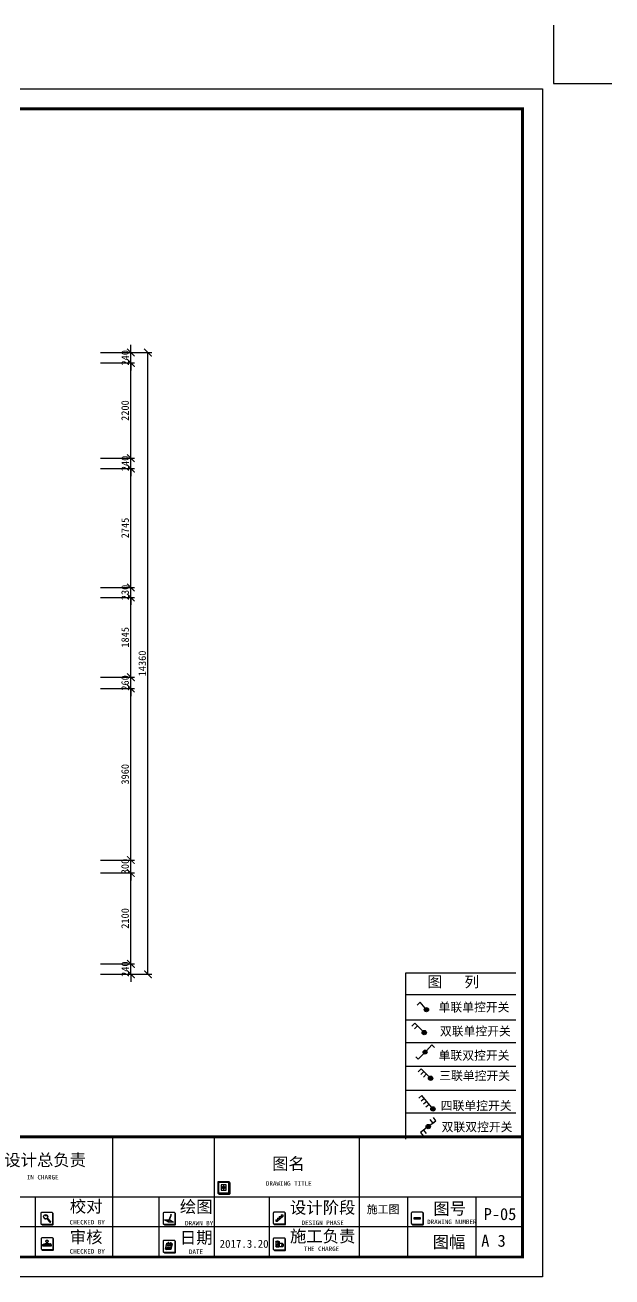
# Model space of a CAD drawing. Header units: millimetres. Extents: x -1705246 to 222838, y -3231245 to 126310.
# Drawn here: x 125242 to 138804, y -10165 to 18750 of the extents above; entities that cross this region are included whole.
import ezdxf

# ---------------------------------------------------------------- set-up
doc = ezdxf.new("R2010")
doc.units = ezdxf.units.MM
doc.header["$PDMODE"] = 35
for name, color, linetype in [('0-01图框模板说明', 2, 'Continuous'), ('0-02图框细线', 136, 'Continuous'), ('中', 33, 'Continuous')]:
    doc.layers.add(name, color=color, linetype=linetype)
doc.layers.add('Z not print', color=8, linetype='Continuous', plot=False)
doc.styles.get("Standard").update_dxf_attribs({"font": ''})
doc.styles.get('Standard').set_extended_font_data('SimSun')
doc.dimstyles.new('ISO-25', dxfattribs={"dimscale": 70, "dimtxt": 2.5, "dimasz": 2.5, "dimexe": 1.25, "dimexo": 0.625, "dimtad": 1, "dimdec": 0, "dimtxsty": 'Standard', "dimblk": 'ARCHTICK', "dimcen": 2.5, "dimclrd": 251, "dimclre": 251, "dimclrt": 3, "dimadec": 0, "dimazin": 0, "dimtfac": 1, "dimtdec": 0, "dimtix": 1, "dimtmove": 2, "dimatfit": 3, "dimfxl": 1, "dimarcsym": 0})

# ---------------------------------------------------------------- blocks, each defined once
blk = doc.blocks.new('_ArchTick')
at = {"color": 0, "linetype": 'ByBlock', "const_width": 0.15}
blk.add_lwpolyline([(-0.5, -0.5), (0.5, 0.5)], dxfattribs=at)
blk = doc.blocks.new('*D938')
at = {"color": 251, "lineweight": -2}
for p, q in [((127687, -2935), (127687, -2760)), ((126988, -2935), (127774, -2935)), ((126988, -3175), (127774, -3175)), ((127687, -3175), (127687, -2935)), ((127687, -3175), (127687, -3350))]:
    blk.add_line(p, q, dxfattribs=at)
at = {"layer": 'Defpoints', "color": 0}
for p in [(126944, -2935), (126944, -3175), (127687, -2935)]:
    blk.add_point(p, dxfattribs=at)
at = {"color": 251, "lineweight": -2, "xscale": 175, "yscale": 175, "zscale": 175}
for p, rotation in [((127687, -2935), 270), ((127687, -3175), 90)]:
    blk.add_blockref('_ArchTick', p, dxfattribs=dict(at, rotation=rotation))
at = {"color": 3, "insert": (127555, -3055), "char_height": 175, "attachment_point": 5, "rotation": 90}
blk.add_mtext('240', dxfattribs=at)
blk = doc.blocks.new('*D939')
at = {"color": 251, "lineweight": -2}
for p, q in [((126988, -835), (127774, -835)), ((127687, -2935), (127687, -835)), ((126988, -2935), (127774, -2935))]:
    blk.add_line(p, q, dxfattribs=at)
at = {"layer": 'Defpoints', "color": 0}
for p in [(126944, -835), (127687, -835), (126944, -2935)]:
    blk.add_point(p, dxfattribs=at)
at = {"color": 251, "lineweight": -2, "xscale": 175, "yscale": 175, "zscale": 175}
for p, rotation in [((127687, -835), 90), ((127687, -2935), 270)]:
    blk.add_blockref('_ArchTick', p, dxfattribs=dict(at, rotation=rotation))
at = {"color": 3, "insert": (127555, -1885), "char_height": 175, "attachment_point": 5, "rotation": 90}
blk.add_mtext('2100', dxfattribs=at)
blk = doc.blocks.new('*D940')
at = {"color": 251, "lineweight": -2}
for p, q in [((126988, -535), (127774, -535)), ((127687, -535), (127687, -360)), ((127687, -835), (127687, -535)), ((126988, -835), (127774, -835)), ((127687, -835), (127687, -1010))]:
    blk.add_line(p, q, dxfattribs=at)
at = {"layer": 'Defpoints', "color": 0}
for p in [(126944, -535), (127687, -535), (126944, -835)]:
    blk.add_point(p, dxfattribs=at)
at = {"color": 251, "lineweight": -2, "xscale": 175, "yscale": 175, "zscale": 175}
for p, rotation in [((127687, -535), 270), ((127687, -835), 90)]:
    blk.add_blockref('_ArchTick', p, dxfattribs=dict(at, rotation=rotation))
at = {"color": 3, "insert": (127555, -685), "char_height": 175, "attachment_point": 5, "rotation": 90}
blk.add_mtext('300', dxfattribs=at)
blk = doc.blocks.new('*D941')
at = {"color": 251, "lineweight": -2}
for p, q in [((126988, 3425), (127774, 3425)), ((127687, -535), (127687, 3425)), ((126988, -535), (127774, -535))]:
    blk.add_line(p, q, dxfattribs=at)
at = {"layer": 'Defpoints', "color": 0}
for p in [(126944, 3425), (127687, 3425), (126944, -535)]:
    blk.add_point(p, dxfattribs=at)
at = {"color": 251, "lineweight": -2, "xscale": 175, "yscale": 175, "zscale": 175}
for p, rotation in [((127687, 3425), 90), ((127687, -535), 270)]:
    blk.add_blockref('_ArchTick', p, dxfattribs=dict(at, rotation=rotation))
at = {"color": 3, "insert": (127555, 1445), "char_height": 175, "attachment_point": 5, "rotation": 90}
blk.add_mtext('3960', dxfattribs=at)
blk = doc.blocks.new('*D942')
at = {"color": 251, "lineweight": -2}
for p, q in [((127687, 3685), (127687, 3860)), ((126988, 3685), (127774, 3685)), ((127687, 3425), (127687, 3685)), ((126988, 3425), (127774, 3425)), ((127687, 3425), (127687, 3250))]:
    blk.add_line(p, q, dxfattribs=at)
at = {"layer": 'Defpoints', "color": 0}
for p in [(126944, 3685), (127687, 3685), (126944, 3425)]:
    blk.add_point(p, dxfattribs=at)
at = {"color": 251, "lineweight": -2, "xscale": 175, "yscale": 175, "zscale": 175}
for p, rotation in [((127687, 3685), 270), ((127687, 3425), 90)]:
    blk.add_blockref('_ArchTick', p, dxfattribs=dict(at, rotation=rotation))
at = {"color": 3, "insert": (127555, 3555), "char_height": 175, "attachment_point": 5, "rotation": 90}
blk.add_mtext('260', dxfattribs=at)
blk = doc.blocks.new('*D943')
at = {"color": 251, "lineweight": -2}
for p, q in [((126988, 5530), (127774, 5530)), ((127687, 3685), (127687, 5530)), ((126988, 3685), (127774, 3685))]:
    blk.add_line(p, q, dxfattribs=at)
at = {"layer": 'Defpoints', "color": 0}
for p in [(126944, 5530), (127687, 5530), (126944, 3685)]:
    blk.add_point(p, dxfattribs=at)
at = {"color": 251, "lineweight": -2, "xscale": 175, "yscale": 175, "zscale": 175}
for p, rotation in [((127687, 5530), 90), ((127687, 3685), 270)]:
    blk.add_blockref('_ArchTick', p, dxfattribs=dict(at, rotation=rotation))
at = {"color": 3, "insert": (127555, 4608), "char_height": 175, "attachment_point": 5, "rotation": 90}
blk.add_mtext('1845', dxfattribs=at)
blk = doc.blocks.new('*D944')
at = {"color": 251, "lineweight": -2}
for p, q in [((127687, 5760), (127687, 5935)), ((126988, 5760), (127774, 5760)), ((126988, 5530), (127774, 5530)), ((127687, 5530), (127687, 5760)), ((127687, 5530), (127687, 5355))]:
    blk.add_line(p, q, dxfattribs=at)
at = {"layer": 'Defpoints', "color": 0}
for p in [(126944, 5760), (126944, 5530), (127687, 5760)]:
    blk.add_point(p, dxfattribs=at)
at = {"color": 251, "lineweight": -2, "xscale": 175, "yscale": 175, "zscale": 175}
for p, rotation in [((127687, 5760), 270), ((127687, 5530), 90)]:
    blk.add_blockref('_ArchTick', p, dxfattribs=dict(at, rotation=rotation))
at = {"color": 3, "insert": (127555, 5645), "char_height": 175, "attachment_point": 5, "rotation": 90}
blk.add_mtext('230', dxfattribs=at)
blk = doc.blocks.new('*D945')
at = {"color": 251, "lineweight": -2}
for p, q in [((126988, 8505), (127774, 8505)), ((127687, 5760), (127687, 8505)), ((126988, 5760), (127774, 5760))]:
    blk.add_line(p, q, dxfattribs=at)
at = {"layer": 'Defpoints', "color": 0}
for p in [(126944, 8505), (127687, 8505), (126944, 5760)]:
    blk.add_point(p, dxfattribs=at)
at = {"color": 251, "lineweight": -2, "xscale": 175, "yscale": 175, "zscale": 175}
for p, rotation in [((127687, 8505), 90), ((127687, 5760), 270)]:
    blk.add_blockref('_ArchTick', p, dxfattribs=dict(at, rotation=rotation))
at = {"color": 3, "insert": (127555, 7133), "char_height": 175, "attachment_point": 5, "rotation": 90}
blk.add_mtext('2745', dxfattribs=at)
blk = doc.blocks.new('*D946')
at = {"color": 251, "lineweight": -2}
for p, q in [((126988, 8745), (127774, 8745)), ((127687, 8745), (127687, 8920)), ((127687, 8505), (127687, 8745)), ((126988, 8505), (127774, 8505)), ((127687, 8505), (127687, 8330))]:
    blk.add_line(p, q, dxfattribs=at)
at = {"layer": 'Defpoints', "color": 0}
for p in [(126944, 8745), (127687, 8745), (126944, 8505)]:
    blk.add_point(p, dxfattribs=at)
at = {"color": 251, "lineweight": -2, "xscale": 175, "yscale": 175, "zscale": 175}
for p, rotation in [((127687, 8745), 270), ((127687, 8505), 90)]:
    blk.add_blockref('_ArchTick', p, dxfattribs=dict(at, rotation=rotation))
at = {"color": 3, "insert": (127555, 8625), "char_height": 175, "attachment_point": 5, "rotation": 90}
blk.add_mtext('240', dxfattribs=at)
blk = doc.blocks.new('*D947')
at = {"color": 251, "lineweight": -2}
for p, q in [((126988, 10945), (127774, 10945)), ((127687, 8745), (127687, 10945)), ((126988, 8745), (127774, 8745))]:
    blk.add_line(p, q, dxfattribs=at)
at = {"layer": 'Defpoints', "color": 0}
for p in [(126944, 10945), (127687, 10945), (126944, 8745)]:
    blk.add_point(p, dxfattribs=at)
at = {"color": 251, "lineweight": -2, "xscale": 175, "yscale": 175, "zscale": 175}
for p, rotation in [((127687, 10945), 90), ((127687, 8745), 270)]:
    blk.add_blockref('_ArchTick', p, dxfattribs=dict(at, rotation=rotation))
at = {"color": 3, "insert": (127555, 9845), "char_height": 175, "attachment_point": 5, "rotation": 90}
blk.add_mtext('2200', dxfattribs=at)
blk = doc.blocks.new('*D948')
at = {"color": 251, "lineweight": -2}
for p, q in [((127687, 11185), (127687, 11360)), ((126988, 11185), (127774, 11185)), ((127687, 10945), (127687, 11185)), ((126988, 10945), (127774, 10945)), ((127687, 10945), (127687, 10770))]:
    blk.add_line(p, q, dxfattribs=at)
at = {"layer": 'Defpoints', "color": 0}
for p in [(126944, 11185), (127687, 11185), (126944, 10945)]:
    blk.add_point(p, dxfattribs=at)
at = {"color": 251, "lineweight": -2, "xscale": 175, "yscale": 175, "zscale": 175}
for p, rotation in [((127687, 11185), 270), ((127687, 10945), 90)]:
    blk.add_blockref('_ArchTick', p, dxfattribs=dict(at, rotation=rotation))
at = {"color": 3, "insert": (127555, 11065), "char_height": 175, "attachment_point": 5, "rotation": 90}
blk.add_mtext('240', dxfattribs=at)
blk = doc.blocks.new('*D969')
at = {"color": 251, "lineweight": -2}
for p, q in [((127730, 11185), (128170, 11185)), ((128082, -3175), (128082, 11185)), ((127730, -3175), (128170, -3175))]:
    blk.add_line(p, q, dxfattribs=at)
at = {"layer": 'Defpoints', "color": 0}
for p in [(127687, 11185), (128082, 11185), (127687, -3175)]:
    blk.add_point(p, dxfattribs=at)
at = {"color": 251, "lineweight": -2, "xscale": 175, "yscale": 175, "zscale": 175}
for p, rotation in [((128082, 11185), 90), ((128082, -3175), 270)]:
    blk.add_blockref('_ArchTick', p, dxfattribs=dict(at, rotation=rotation))
at = {"color": 3, "insert": (127951, 4005), "char_height": 175, "attachment_point": 5, "rotation": 90}
blk.add_mtext('14360', dxfattribs=at)
blk = doc.blocks.new('A$C6D176DAC')
at = {"layer": '中', "linetype": 'Continuous'}
blk.add_hatch(color=256, dxfattribs=at).paths.add_polyline_path([(267, 50, 1), (167, 50, 1)])
for p, q in [((74, 222), (0, 157)), ((185, 88), (74, 222))]:
    blk.add_line(p, q, dxfattribs=at)
blk.add_circle((217, 50), 50, dxfattribs=at)
blk = doc.blocks.new('A$C673F7280')
at = {"layer": '中', "linetype": 'Continuous'}
blk.add_hatch(color=256, dxfattribs=at).paths.add_polyline_path([(337, 50, 1), (237, 50, 1)])
for p, q in [((68, 270), (0, 200)), ((128, 207), (61, 136)), ((130, 207), (68, 270)), ((251, 84), (128, 207))]:
    blk.add_line(p, q, dxfattribs=at)
blk.add_circle((287, 50), 50, dxfattribs=at)
blk = doc.blocks.new('A$C6AFD6C38')
at = {"layer": '中'}
blk.add_hatch(color=256, dxfattribs=at).paths.add_polyline_path([(170, 165, 1), (263, 165, 1)])
at = {"layer": '中', "linetype": 'Continuous'}
for p, q in [((247, 196), (376, 330)), ((376, 330), (433, 274)), ((58, 0), (0, 55)), ((189, 137), (58, 0))]:
    blk.add_line(p, q, dxfattribs=at)
at = {"layer": '中'}
blk.add_circle((217, 165), 46.6, dxfattribs=at)
blk = doc.blocks.new('A$C3C24567B')
at = {"layer": '中', "linetype": 'Continuous'}
blk.add_hatch(color=256, dxfattribs=at).paths.add_polyline_path([(337, 50, 1), (237, 50, 1)])
for p, q in [((68, 270), (0, 200)), ((128, 207), (61, 136)), ((130, 207), (68, 270)), ((188, 145), (121, 73)), ((251, 84), (128, 207))]:
    blk.add_line(p, q, dxfattribs=at)
blk.add_circle((287, 50), 50, dxfattribs=at)
blk = doc.blocks.new('566565765')
at = {"layer": '中', "linetype": 'Continuous'}
for points in [[(3451069, -1364762, 1), (3450969, -1364762, 1)], [(3450969, -1364762, 1), (3451069, -1364762, 1)]]:
    blk.add_hatch(color=256, dxfattribs=at).paths.add_polyline_path(points)
for p, q in [((3450862, -1364604), (3450794, -1364673)), ((3450922, -1364666), (3450854, -1364738)), ((3450983, -1364727), (3450860, -1364604)), ((3450923, -1364667), (3450862, -1364604)), ((3451056, -1364796), (3451178, -1364919)), ((3451117, -1364858), (3451185, -1364786)), ((3451178, -1364919), (3451246, -1364847))]:
    blk.add_line(p, q, dxfattribs=at)
blk.add_circle((3451019, -1364762), 50, dxfattribs=at)
blk.add_circle((3451019, -1364762), 50, dxfattribs=at)

msp = doc.modelspace()

# ---------------------------------------------------------------- hatches: boundary and pattern name
msp.add_hatch(color=256).paths.add_polyline_path([(134716.8, -6283, 1), (134616.8, -6283, 1)])
at = {"layer": '0-01图框模板说明'}
for points in [[(129967.2, -8219.1, -0.4142136), (129949, -8237.2), (129712.7, -8237.2, -0.071272), (129707.5, -8236.5, 0.3481434), (129725.2, -8250.5), (129961.6, -8250.5, 0.4142136), (129979.8, -8232.3), (129979.8, -7996, 0.3331076), (129966.7, -7978.5, -0.0577433), (129967.2, -7982.7)], [(125881.1, -8929.7, -0.4142136), (125862.9, -8947.9), (125626.6, -8947.9, -0.071272), (125621.5, -8947.1, 0.3481434), (125639.2, -8961.2), (125875.5, -8961.2, 0.4142136), (125893.7, -8943), (125893.7, -8706.6, 0.3331076), (125880.6, -8689.2, -0.0577433), (125881.1, -8693.3)], [(128708, -8929.7, -0.4142136), (128689.9, -8947.9), (128453.5, -8947.9, -0.071272), (128448.4, -8947.1, 0.3481434), (128466.1, -8961.2), (128702.5, -8961.2, 0.4142136), (128720.6, -8943), (128720.6, -8706.6, 0.3331076), (128707.6, -8689.2, -0.0577433), (128708, -8693.3)], [(131251.3, -8923.7, -0.4142136), (131233.1, -8941.9), (130996.7, -8941.9, -0.071272), (130991.6, -8941.2, 0.3481434), (131009.3, -8955.2), (131245.7, -8955.2, 0.4142136), (131263.9, -8937), (131263.9, -8700.6, 0.3331076), (131250.8, -8683.2, -0.0577433), (131251.3, -8687.4)], [(134439.1, -8926.4, -0.4142136), (134420.9, -8944.5), (134184.6, -8944.5, -0.071272), (134179.5, -8943.8, 0.3481434), (134197.2, -8957.8), (134433.5, -8957.8, 0.4142136), (134451.7, -8939.6), (134451.7, -8703.3, 0.3331076), (134438.6, -8685.8, -0.0577433), (134439.1, -8690)], [(134231.6, -8793.8), (134368.3, -8793.8), (134368.3, -8827.2), (134231.6, -8827.2)], [(125890.1, -9515.3, -0.4142136), (125871.9, -9533.5), (125635.5, -9533.5, -0.071272), (125630.4, -9532.8, 0.3481434), (125648.1, -9546.8), (125884.5, -9546.8, 0.4142136), (125902.7, -9528.6), (125902.7, -9292.2, 0.3331076), (125889.6, -9274.8, -0.0577433), (125890.1, -9279)], [(128708, -9576, -0.4142136), (128689.9, -9594.2), (128453.5, -9594.2, -0.071272), (128448.4, -9593.4, 0.3481434), (128466.1, -9607.5), (128702.5, -9607.5, 0.4142136), (128720.6, -9589.3), (128720.6, -9352.9, 0.3331076), (128707.6, -9335.5, -0.0577433), (128708, -9339.6)], [(131251.3, -9521.9, -0.4142136), (131233.1, -9540), (130996.7, -9540, -0.071272), (130991.6, -9539.3, 0.3481434), (131009.3, -9553.3), (131245.7, -9553.3, 0.4142136), (131263.9, -9535.1), (131263.9, -9298.8, 0.3331076), (131250.8, -9281.3, -0.0577433), (131251.3, -9285.5)]]:
    msp.add_hatch(color=8, dxfattribs=at).paths.add_polyline_path(points)
h = msp.add_hatch(color=8, dxfattribs=at)
h.paths.add_polyline_path([(129830.8, -8079.1), (129807.3, -8079.1), (129807.3, -8100.9), (129830.8, -8100.9)])
h.paths.add_polyline_path([(129830.8, -8100.9), (129854.4, -8100.9), (129854.4, -8079.1), (129830.8, -8079.1)])
h.paths.add_polyline_path([(129830.8, -8100.9), (129830.8, -8122.7), (129854.4, -8122.7), (129854.4, -8100.9)])
h.paths.add_polyline_path([(129830.8, -8100.9), (129807.3, -8100.9), (129807.3, -8122.7), (129830.8, -8122.7)])

# ---------------------------------------------------------------- linework, layer by layer
for p, q in [((134041.2, -3141.5), (136584.6, -3141.5)), ((134041.2, -6981.4), (134041.2, -3141.5)), ((134041.2, -3641.5), (136584.6, -3641.5)), ((136584.6, -4235.3), (134041.2, -4235.3)), ((136584.6, -4755.3), (134041.2, -4755.3)), ((136584.6, -5305.3), (134041.2, -5305.3)), ((136584.6, -5855.3), (134041.2, -5855.3)), ((134412.9, -5975.9), (134338.9, -6038.9)), ((134468.4, -6044.3), (134394.4, -6107.3)), ((134523.9, -6112.7), (134412.9, -5975.9)), ((134522.7, -6111.9), (134449, -6177.2)), ((134577, -6179.5), (134503.3, -6244.8)), ((134633.8, -6245.4), (134522.7, -6111.9)), ((136584.6, -6385.3), (134041.2, -6385.3))]:
    msp.add_line(p, q)
msp.add_circle((134666.8, -6283), 50)
at = {"layer": '0-01图框模板说明', "color": 8}
for p, q in [((129830.8, -8040.2), (129830.8, -8161.5)), ((129770.2, -8100.9), (129891.5, -8100.9)), ((125741.6, -8815.7), (125819.5, -8905.1)), ((125756.5, -8802.6), (125834.1, -8891.6)), ((128561, -8878.6), (128559.9, -8881.5)), ((128559.9, -8881.5), (128560.3, -8883.5)), ((128562, -8879), (128560.3, -8883.5)), ((128561.9, -8882.2), (128560.3, -8883.5)), ((128562.9, -8879.3), (128561.9, -8882.2)), ((131035, -8841.9), (131035, -8880.3)), ((131035, -8841.9), (131076.2, -8841.9)), ((131035, -8880.3), (131077.7, -8880.3)), ((131076.2, -8803.5), (131117.4, -8803.5)), ((131076.2, -8803.5), (131076.2, -8841.9)), ((131199.9, -8771.7), (131077.7, -8880.3)), ((131117.4, -8765.1), (131117.4, -8803.5)), ((131117.4, -8765.1), (131158.6, -8765.1)), ((131158.6, -8729.4), (131199.9, -8729.4)), ((131158.6, -8729.4), (131158.6, -8765.1)), ((131199.9, -8729.4), (131199.9, -8771.7)), ((125654.5, -9418.9), (125682, -9399.7)), ((125684.6, -9399), (125712.7, -9399)), ((125744.1, -9383.9), (125744.1, -9378.3)), ((125754.2, -9383.3), (125754.2, -9378.3)), ((125789, -9399), (125818.6, -9399)), ((125846.4, -9418.9), (125821.4, -9399.8)), ((128489.6, -9519.4), (128505.4, -9533.2)), ((128598.8, -9523), (128493.9, -9523)), ((128602.9, -9526.5), (128498, -9526.5)), ((128606.9, -9529.9), (128502, -9529.9)), ((128610.2, -9533.2), (128505.4, -9533.2)), ((128629.3, -9391.7), (128598.8, -9523)), ((128633.4, -9395.3), (128602.9, -9526.5)), ((128637.4, -9398.6), (128606.9, -9529.9)), ((128640.8, -9401.9), (128610.2, -9533.2)), ((128625.1, -9388.2), (128640.8, -9401.9)), ((131036.2, -9349.5), (131036.2, -9461.3)), ((131193.1, -9394.1), (131081.3, -9394.1)), ((131193.1, -9468.2), (131081.3, -9468.2)), ((131110.3, -9349.5), (131110.3, -9461.3))]:
    msp.add_line(p, q, dxfattribs=at)
at = {"layer": '0-01图框模板说明', "color": 2, "const_width": 66.9}
msp.add_lwpolyline([(136737.2, 16815.6), (136737.2, -9703.2), (98853.2, -9703.2), (98853.2, 16815.6)], close=True, dxfattribs=at)
msp.add_lwpolyline([(136737.2, -6931.2), (98848, -6931.2)], dxfattribs=at)
at = {"layer": '0-01图框模板说明', "color": 8}
for points in [[(129712.7, -8237.2), (129949, -8237.2, 0.4142136), (129967.2, -8219.1), (129967.2, -7982.7, 0.4142136), (129949, -7964.5), (129712.7, -7964.5, 0.4142136), (129694.5, -7982.7), (129694.5, -8219.1, 0.4142136)], [(130996.7, -8941.9), (131233.1, -8941.9, 0.4142136), (131251.3, -8923.7), (131251.3, -8687.4, 0.4142136), (131233.1, -8669.2), (130996.7, -8669.2, 0.4142136), (130978.5, -8687.4), (130978.5, -8923.7, 0.4142136)], [(134184.6, -8944.5), (134420.9, -8944.5, 0.4142136), (134439.1, -8926.4), (134439.1, -8690, 0.4142136), (134420.9, -8671.8), (134184.6, -8671.8, 0.4142136), (134166.4, -8690), (134166.4, -8926.4, 0.4142136)], [(125626.6, -8947.9), (125862.9, -8947.9, 0.4142136), (125881.1, -8929.7), (125881.1, -8693.3, 0.4142136), (125862.9, -8675.2), (125626.6, -8675.2, 0.4142136), (125608.4, -8693.3), (125608.4, -8929.7, 0.4142136)], [(128453.5, -8947.9), (128689.9, -8947.9, 0.4142136), (128708, -8929.7), (128708, -8693.3, 0.4142136), (128689.9, -8675.2), (128453.5, -8675.2, 0.4142136), (128435.3, -8693.3), (128435.3, -8929.7, 0.4142136)], [(128621.2, -8732.6), (128611.2, -8728.9), (128611.7, -8727.5, -0.4519616), (128617.5, -8725.1), (128618.9, -8725.6, -0.4184348), (128621.7, -8731.1)], [(125635.5, -9533.5), (125871.9, -9533.5, 0.4142136), (125890.1, -9515.3), (125890.1, -9279, 0.4142136), (125871.9, -9260.8), (125635.5, -9260.8, 0.4142136), (125617.4, -9279), (125617.4, -9515.3, 0.4142136)], [(125658.2, -9417.3), (125842.7, -9417.3, -0.4142136), (125848, -9422.6), (125848, -9446.5, -0.4142136), (125842.7, -9451.8), (125658.2, -9451.8, -0.4142136), (125652.9, -9446.5), (125652.9, -9422.6, -0.4142136)], [(128453.5, -9594.2), (128689.9, -9594.2, 0.4142136), (128708, -9576), (128708, -9339.6, 0.4142136), (128689.9, -9321.5), (128453.5, -9321.5, 0.4142136), (128435.3, -9339.6), (128435.3, -9576, 0.4142136)], [(130996.7, -9540), (131233.1, -9540, 0.4142136), (131251.3, -9521.9), (131251.3, -9285.5, 0.4142136), (131233.1, -9267.3), (130996.7, -9267.3, 0.4142136), (130978.5, -9285.5), (130978.5, -9521.9, 0.4142136)]]:
    msp.add_lwpolyline(points, format="xyb", close=True, dxfattribs=at)
for points in [[(129707.5, -8236.5, 0.3481435), (129725.2, -8250.5), (129961.6, -8250.5, 0.4142136), (129979.8, -8232.3), (129979.8, -7996, 0.3331075), (129966.7, -7978.5)], [(125621.5, -8947.1, 0.3481435), (125639.2, -8961.2), (125875.5, -8961.2, 0.4142136), (125893.7, -8943), (125893.7, -8706.6, 0.3331075), (125880.6, -8689.2)], [(128448.4, -8947.1, 0.3481435), (128466.1, -8961.2), (128702.5, -8961.2, 0.4142136), (128720.6, -8943), (128720.6, -8706.6, 0.3331075), (128707.6, -8689.2)], [(130991.6, -8941.2, 0.3481435), (131009.3, -8955.2), (131245.7, -8955.2, 0.4142136), (131263.9, -8937), (131263.9, -8700.6, 0.3331075), (131250.8, -8683.2)], [(134179.5, -8943.8, 0.3481435), (134197.2, -8957.8), (134433.5, -8957.8, 0.4142136), (134451.7, -8939.6), (134451.7, -8703.3, 0.3331075), (134438.6, -8685.8)], [(125630.4, -9532.8, 0.3481435), (125648.1, -9546.8), (125884.5, -9546.8, 0.4142136), (125902.7, -9528.6), (125902.7, -9292.2, 0.3331075), (125889.6, -9274.8)], [(128448.4, -9593.4, 0.3481435), (128466.1, -9607.5), (128702.5, -9607.5, 0.4142136), (128720.6, -9589.3), (128720.6, -9352.9, 0.3331075), (128707.6, -9335.5)], [(130991.6, -9539.3, 0.3481435), (131009.3, -9553.3), (131245.7, -9553.3, 0.4142136), (131263.9, -9535.1), (131263.9, -9298.8, 0.3331075), (131250.8, -9281.3)]]:
    msp.add_lwpolyline(points, format="xyb", dxfattribs=at)
for points in [[(129713.4, -8218.3), (129948.3, -8218.3), (129948.3, -7983.4), (129713.4, -7983.4)], [(129770.2, -8161.5), (129891.5, -8161.5), (129891.5, -8040.2), (129770.2, -8040.2)], [(129807.3, -8079.1), (129854.4, -8079.1), (129854.4, -8122.7), (129807.3, -8122.7)], [(128562.9, -8879.3), (128561, -8878.6), (128564.8, -8856.5), (128574.7, -8860.1)], [(128617.8, -8741.8), (128607.9, -8738.2), (128564.8, -8856.5), (128574.7, -8860.1)], [(128621.4, -8732.6), (128610.9, -8728.8), (128607.6, -8738.1), (128618, -8741.9)], [(134231.6, -8793.8), (134368.3, -8793.8), (134368.3, -8827.2), (134231.6, -8827.2)], [(125708.7, -9401.5), (125792.6, -9401.5), (125792.6, -9411.6), (125708.7, -9411.6)], [(128515.9, -9488.5), (128526.2, -9488.5), (128523.7, -9496.7), (128513.4, -9496.7)], [(128536.3, -9488.5), (128546.6, -9488.5), (128544.1, -9496.7), (128533.8, -9496.7)], [(128544.4, -9419.9), (128587.5, -9419.9), (128577.2, -9454.1), (128534.1, -9454.1)], [(128555.9, -9488.5), (128566.3, -9488.5), (128563.8, -9496.7), (128553.5, -9496.7)], [(128575.9, -9488.5), (128586.3, -9488.5), (128583.8, -9496.7), (128573.5, -9496.7)]]:
    msp.add_lwpolyline(points, close=True, dxfattribs=at)
for points in [[(128580.4, -8844.5), (128584.4, -8844.5), (128673.8, -8903.3), (128553.8, -8903.3), (128464.4, -8844.5), (128569.2, -8844.5)], [(125763.8, -9393.3), (125780.6, -9393.3), (125792.6, -9401.5), (125708.7, -9401.5), (125721.9, -9393.3), (125734.9, -9393.3)], [(128543.4, -9388.2), (128625.1, -9388.2), (128594.5, -9519.4), (128489.6, -9519.4), (128520.2, -9388.2), (128538.7, -9388.2)]]:
    msp.add_lwpolyline(points, dxfattribs=at)
for centre, radius in [((125718.1, -8771.9), 49.2), ((128596.7, -9402.7), 3.69)]:
    msp.add_circle(centre, radius, dxfattribs=at)
for centre, radius, start, end in [((125719.1, -8776.1), 49.2, 191.50537, 300.50305), ((125715.9, -8771.2), 24.6, 22.4479, 114.91738), ((125709.8, -8759.7), 11.5, 340.03412, 111.51774), ((125719.1, -8776.1), 49.2, 323.79176, 16.59293), ((125824.1, -8895.5), 10.8, 246.29169, 21.68237), ((125684.6, -9404.3), 5.3, 90, 119.87718), ((125749.1, -9248.9), 105.6, 259.24495, 280.75505), ((125705.4, -9383.5), 39.1, 7.60876, 51.99549), ((125727.4, -9376.8), 18.2, 284.90703, 336.82099), ((125749.4, -9367.6), 31.9, 237.03411, 302.96589), ((125792.9, -9383.5), 39.1, 128.00451, 172.39124), ((125757.9, -9383.3), 3.71, 180, 209.57661), ((125771.5, -9375.5), 19.4, 209.57661, 255.90559), ((125818.6, -9404.3), 5.3, 58.64341, 90), ((128539.9, -9402.7), 3.69, 133.54052, 58.50942), ((128565, -9397.1), 27.8, 120.08382, 193.46069), ((128540.2, -9401.8), 2.82, 218.39226, 328.45377), ((128564.7, -9396.9), 23, 118.98843, 196.0214), ((128541.8, -9404.1), 3.69, 72.60473, 87.69362), ((128554.7, -9386), 13.5, 350.54539, 105.73103), ((128553.5, -9387.3), 10.6, 355.44035, 89.68225), ((128621.4, -9397.1), 27.8, 127.16749, 193.46069), ((128596.6, -9401.8), 2.82, 218.39226, 328.45377), ((128598.6, -9404.1), 3.69, 72.60473, 215.77066), ((128620.2, -9396.6), 22.2, 120.88, 197.64495), ((128610.2, -9382.6), 9.45, 75.64141, 126.12439), ((128609.6, -9384.8), 7.4, 333.23085, 96.56595), ((128609.2, -9384.4), 11.5, 340.70057, 72.93021)]:
    msp.add_arc(centre, radius, start, end, dxfattribs=at)
msp.add_ellipse((125749.1, -9339.5), major_axis=(34.7, 0), ratio=0.4609325, start_param=-0.967391, end_param=4.1089837, dxfattribs=at)
for centre, major_axis in [((131073.3, -9349.5), (-37.1, 0)), ((131073.3, -9461.3), (-37.1, 0)), ((131081.3, -9431.2), (0, 37.1)), ((131193.1, -9431.2), (0, 37.1))]:
    msp.add_ellipse(centre, major_axis=major_axis, ratio=0.454196, dxfattribs=at)
at = {"layer": '0-02图框细线'}
for p, q in [((127273.2, -8317.2), (127273.2, -6931.2)), ((129621.3, -9703.2), (129621.3, -6931.2)), ((132968.6, -8317.2), (132968.6, -6931.2)), ((107748, -8317.2), (136737.2, -8317.2)), ((125482.8, -9703.2), (125482.8, -8317.2)), ((127273.2, -9703.2), (127273.2, -8317.2)), ((128344.1, -9703.2), (128344.1, -8317.2)), ((130887.3, -9703.2), (130887.3, -8317.2)), ((132968.6, -9703.2), (132968.6, -8317.2)), ((134084.2, -9703.2), (134084.2, -8317.2)), ((135654.3, -8317.2), (135654.3, -9703.2)), ((136737.2, -9010.2), (122722.9, -9010.2))]:
    msp.add_line(p, q, dxfattribs=at)
msp.add_lwpolyline([(137199.2, 17277.6), (137199.2, -10165.2), (98391.2, -10165.2), (98391.2, 17277.6)], close=True, dxfattribs=at)
at = {"layer": 'Z not print', "color": 5}
msp.add_lwpolyline([(137454.3, 18749.8), (137454.3, 17400.4), (138803.7, 17400.4)], dxfattribs=at)

# ---------------------------------------------------------------- block references
for name, p in [('A$C6D176DAC', (134300.1, -4041.5)), ('A$C673F7280', (134178.9, -4571.5)), ('A$C6AFD6C38', (134268.9, -5137.2)), ('A$C3C24567B', (134325.3, -5625.1))]:
    msp.add_blockref(name, p)
at = {"rotation": 262.133596178117}
msp.add_blockref('566565765', (1958795.9, 3225066.8), dxfattribs=at)

# ---------------------------------------------------------------- texts
for s, p in [('单联单控开关', (134797.9, -4035, -100.4)), ('双联单控开关', (134828.9, -4589.9, -100.4)), ('单联双控开关', (134799.3, -5149.9, -100.4)), ('三联单控开关', (134812, -5617.3, -100.4)), ('四联单控开关', (134847.6, -6309.9, -100.4)), ('双联双控开关', (134868.1, -6802, -100.4))]:
    msp.add_text(s, height=200).set_placement(p)
at = {"insert": (134541.9, -3222.5), "char_height": 250, "width": 2812.247, "attachment_point": 1}
msp.add_mtext('{\\fFangSong|b0|i0|c134|p49;图   列}', dxfattribs=at)
at = {"layer": '0-02图框细线'}
for s, insert, char_height, attachment_point in [('{\\fSimSun|b0|i0|c134|p2;设计总负责}', (124761.4, -7479.5), 277.2, 4), ('{\\fSimSun|b0|i0|c134|p2;图名}', (130951.4, -7563.4), 277.2, 4), ('{\\fSimSun|b0|i0|c134|p2;IN CHARGE}', (125284.3, -7862.6), 104.119, 4), ('{\\fSimSun|b0|i0|c134|p2;DRAWING TITLE}', (130807.1, -8007), 104.119, 4), ('{\\fSimSun|b0|i0|c134|p2;校对}', (126276.2, -8551), 277.2, 4), ('{\\fSimSun|b0|i0|c134|p2;绘图}', (128819.4, -8558.9), 277.2, 4), ('{\\fSimSun|b0|i0|c134|p2;设计阶段}', (131362.7, -8577.6), 277.2, 4), ('{\\fSimHei|b0|i0|c134|p2;施工图}', (133515.6, -8613.9), 184.8, 5), ('{\\fSimSun|b0|i0|c134|p2;图号}', (134676.7, -8600.6), 277.2, 4), ('{\\fSimSun|b0|i0|c134|p2;P-05}', (135839.6, -8714.9), 277.2, 4), ('{\\fSimSun|b0|i0|c134|p2;CHECKED BY}', (126271.9, -8901.7), 104.119, 4), ('{\\fSimSun|b0|i0|c134|p2;DRAWN BY}', (128939.2, -8923.2), 104.119, 4), ('{\\fSimSun|b0|i0|c134|p2;DESIGN PHASE}', (131631.5, -8915.1), 104.119, 4), ('{\\fSimSun|b0|i0|c134|p2;DRAWING NUMBER}', (134532.9, -8892.6), 104.119, 4), ('{\\fSimSun|b0|i0|c134|p2;审核}', (126276.2, -9259.7), 277.2, 4), ('{\\fSimSun|b0|i0|c134|p2;日期}', (128819.4, -9272.3), 277.2, 4), ('{\\fSimSun|b0|i0|c134|p2;施工负责}', (131362.6, -9240.4), 277.2, 4), ('{\\fSimSun|b0|i0|c134|p2;图幅}', (134661.6, -9371.3), 277.2, 4), ('{\\fSimSun|b0|i0|c134|p2;A 3}', (135782.7, -9330.8), 277.2, 4), ('{\\fSimSun|b0|i0|c134|p2;CHECKED BY}', (126271.9, -9574), 104.119, 4), ('{\\fSimSun|b0|i0|c134|p2;DATE}', (129029.7, -9582.7), 104.119, 4), ('2017.3.20', (129737.7, -9400.8), 184.8, 4), ('{\\fSimSun|b0|i0|c134|p2;THE CHARGE}', (131686.6, -9515), 104.119, 4)]:
    msp.add_mtext(s, dxfattribs=dict(at, insert=insert, char_height=char_height, attachment_point=attachment_point))

# ---------------------------------------------------------------- dimensions: what is measured, and where the dimension line sits
for base, p1, p2, picture, middle in [((127686.7, 11185), (126943.8, 10945), (126943.8, 11185), '*D948', (127555.4, 11065)), ((127686.7, 10945), (126943.8, 8745), (126943.8, 10945), '*D947', (127555.4, 9845)), ((127686.7, 8745), (126943.8, 8505), (126943.8, 8745), '*D946', (127555.4, 8625)), ((127686.7, 8505), (126943.8, 5760), (126943.8, 8505), '*D945', (127555.4, 7132.5)), ((127686.7, 5760), (126943.8, 5530), (126943.8, 5760), '*D944', (127555.4, 5645)), ((127686.7, 5530), (126943.8, 3685), (126943.8, 5530), '*D943', (127555.4, 4607.5)), ((127686.7, 3685), (126943.8, 3425), (126943.8, 3685), '*D942', (127555.4, 3555)), ((127686.7, 3425), (126943.8, -535), (126943.8, 3425), '*D941', (127555.4, 1445)), ((127686.7, -535), (126943.8, -835), (126943.8, -535), '*D940', (127555.4, -685)), ((127686.7, -835), (126943.8, -2935), (126943.8, -835), '*D939', (127555.4, -1885)), ((127686.7, -2935), (126943.8, -3175), (126943.8, -2935), '*D938', (127555.4, -3055))]:
    dim = msp.add_linear_dim(base=base, p1=p1, p2=p2, angle=270, dimstyle='ISO-25')
    dim.commit()
    dim.dimension.update_dxf_attribs({"geometry": picture, "text_midpoint": middle})
at = {"color": 0}
dim = msp.add_linear_dim(base=(128082.4, 11185), p1=(127686.7, -3175), p2=(127686.7, 11185), angle=90, dimstyle='ISO-25', dxfattribs=at)
dim.commit()
dim.dimension.update_dxf_attribs({"geometry": '*D969', "text_midpoint": (127951.2, 4005)})

doc.saveas('drawing.dxf')
